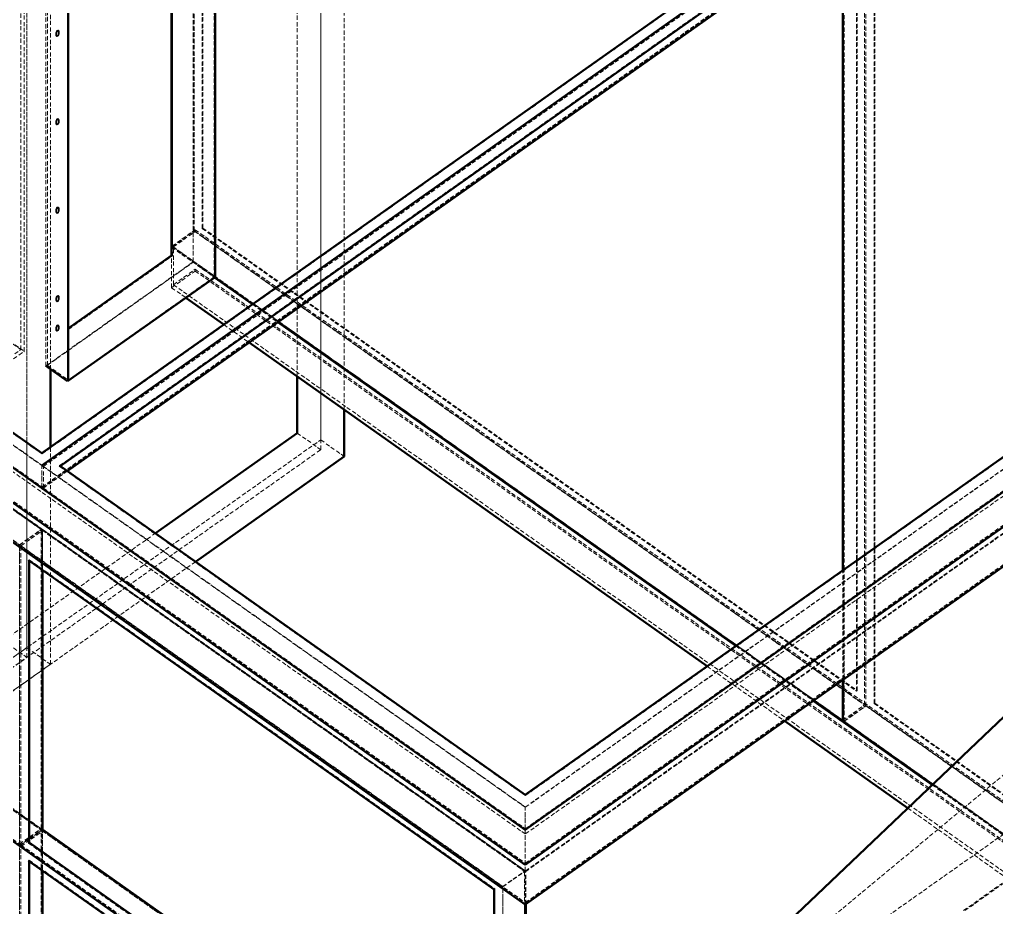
# Model space of a CAD drawing. Header units: millimetres. Extents: x 909 to 14018, y 345 to 10097.
# Drawn here: x 2348 to 3227, y 3002 to 3801 of the extents above; entities that cross this region are included whole.
import ezdxf

# ---------------------------------------------------------------- set-up
doc = ezdxf.new("R2010")
doc.units = ezdxf.units.MM
doc.linetypes.add('Hidden', pattern=[15, 5, -3, 5, -2])
for name, color, linetype, lineweight in [('Default', 7, 'Continuous', 50), ('Edges', 7, 'Hidden', 15), ('HiddenEdges', 2, 'Hidden', 15), ('HiddenSilhouettes', 2, 'Hidden', 15), ('Silhouettes', 7, 'Continuous', 50)]:
    doc.layers.add(name, color=color, linetype=linetype, lineweight=lineweight)

# ---------------------------------------------------------------- blocks, each defined once
blk = doc.blocks.new('Isometric')
at = {"layer": 'Edges'}
for points in [[(-629.3, 311.7), (1039.4, 1491.7)], [(-2319.3, 1424.8), (-70.7, -165.2)], [(-2319.3, 1377.4), (-70.7, -212.6)], [(-70.7, -165.2), (1753.6, 1124.8)], [(-70.7, -175.6), (1701.3, 1077.4)], [(-1456.6, 881.7), (-650.5, 311.7)], [(-618.9, 475.1), (-494.1, 563.3)], [(-495, 563.9), (-494.1, 563.3)], [(-469, 555.9), (-443.8, 538.1)], [(-443.8, 539.3), (-396.8, 506.1)], [(-618.9, 414.3), (-443.8, 538.1)], [(-344.4, 350.8), (-316.1, 330.8)], [(-70.2, -535.7), (696, 101)], [(275.9, 30.4), (310.3, 6.1)], [(-666, -136.6), (-649.7, -125.1)], [(-666.8, -141.2), (-666, -140.6)], [(-666.8, -141.2), (-108.2, -536.2)]]:
    blk.add_lwpolyline(points, dxfattribs=at)
for points in [[(-443.8, 538.1, 0), (-443.8, 1569.8, 0)], [(-469, 555.9, 0), (-469, 1552, 0)], [(-494.1, 563.3, 0), (-494.1, 1534.2, 0)], [(-619.7, 412.9, 0), (-619.7, 1445.4, 0)], [(-668.6, 339.4, 0), (-668.6, 1410.9, 0)], [(-2267, 1377.4, 0), (-70.7, -175.6, 0)], [(-70.7, -98.3, 0), (1619.3, 1096.7, 0)], [(-70.7, -212.6, 0), (1753.6, 1077.4, 0)], [(311.1, 186.7, 0), (311.1, 963.6, 0)], [(312, 187.3, 0), (312, 964.2, 0)], [(-618.9, 449.9, 0), (-469, 555.9, 0)], [(-443.8, 538.5, 0), (-397.4, 505.7, 0)], [(-366.9, 484.1, 0), (182.5, 95.7, 0)], [(-366.3, 484.6, 0), (183.1, 96.1, 0)], [(-316.1, 330.8, 0), (-316.1, 398.7, 0)], [(-486.3, 210.5, 0), (-316.1, 330.8, 0)], [(-650.5, 284.8, 0), (-650.5, 311.7, 0)], [(-650.5, 311.7, 0), (-70.7, -98.3, 0)], [(-677.4, -144.3, 0), (-677.4, 214.3, 0)], [(-666.8, -141.2, 0), (-666.8, 198.2, 0)], [(311.1, 3.8, 0), (311.1, 55.3, 0)], [(311.1, 4.7, 0), (311.1, 55.3, 0)], [(312, 4.9, 0), (312, 55.9, 0)], [(275.3, 30, 0), (418, -70.8, 0)], [(312, 4.9, 0), (418.5, -70.4, 0)], [(-70.7, -125.2, 0), (-70.7, -98.3, 0)], [(-677.4, -1834.3, 0), (-677.4, -144.3, 0)], [(-666.8, -1831.2, 0), (-666.8, -162.4, 0)], [(-70.7, -167.3, 0), (-70.7, -165.2, 0)], [(-70.7, -175.6, 0), (-70.7, -167.3, 0)], [(-97.6, -554.3, 0), (-97.6, -195.7, 0)], [(-70.7, -214.7, 0), (-70.7, -212.6, 0)]]:
    blk.add_polyline3d(points, dxfattribs=at)
at = {"layer": 'HiddenEdges'}
for points in [[(-668.6, 93.3), (-668.6, 2218.9)], [(-650.5, 325.8), (1018.2, 1505.8)], [(-650.5, 286), (1037.7, 1479.8)], [(-2262.7, 1375.3), (-70.7, -174.7)], [(-70.7, -98), (1617.6, 1095.8)], [(-70.7, -84.2), (1598.1, 1095.8)], [(-1454.9, 880.8), (-650.5, 312)], [(-1454.9, 854.8), (-650.5, 286)], [(-633.7, 831.4), (-633.5, 832.2)], [(-633.5, 832.2), (-633, 833.1)], [(-633.5, 832.2), (-632.7, 831.6)], [(-633, 833.1), (-632.3, 833.8)], [(-633, 833.1), (-632.2, 832.5)], [(-631.6, 834.1), (-630.7, 833.5)], [(-631.6, 834.1), (-631.1, 834)], [(-630.2, 833.4), (-630, 832.8)], [(-630, 829.3), (-630, 832.8)], [(-633.7, 831.4), (-633.7, 827.9)], [(-633.7, 827.9), (-633.5, 827.3)], [(-633, 827.1), (-632.2, 826.5)], [(-632.7, 826.7), (-632.2, 826.5)], [(-632.2, 826.5), (-631.4, 826.8)], [(-631.1, 829), (-630.2, 828.4)], [(-630.7, 827.5), (-630.2, 828.4)], [(-1455.8, 803.9), (-651.4, 235.1)], [(-1481.8, 785.5), (-677.4, 216.7)], [(-633, 727), (-632.3, 727.7)], [(-632.3, 727.7), (-631.4, 727.1)], [(-631.6, 728), (-630.7, 727.4)], [(-631.6, 728), (-631.1, 727.9)], [(-630.2, 727.3), (-630, 726.7)], [(-630, 723.2), (-630, 726.7)], [(-633.7, 725.3), (-633.5, 726.2)], [(-633.7, 725.3), (-633.7, 721.8)], [(-633.7, 721.8), (-633.5, 721.2)], [(-633.5, 726.2), (-632.7, 725.6)], [(-633, 721.1), (-632.2, 720.5)], [(-632.3, 721.4), (-631.4, 720.8)], [(-632.2, 720.5), (-631.4, 720.8)], [(-631.4, 720.8), (-630.7, 721.5)], [(-630.2, 722.3), (-630, 723.2)], [(-70.7, -536.2), (1697.1, 713.8)], [(-633, 621), (-632.3, 621.7)], [(-631.6, 622), (-630.7, 621.4)], [(-630.2, 621.2), (-630, 620.7)], [(-633.7, 619.3), (-633.5, 620.1)], [(-633.7, 619.3), (-633.7, 615.7)], [(-633.7, 615.7), (-633.5, 615.2)], [(-633.5, 620.1), (-632.7, 619.5)], [(-632.7, 614.6), (-632.2, 614.4)], [(-632.2, 614.4), (-631.4, 614.7)], [(-631.1, 616.9), (-630.2, 616.3)], [(-630.7, 615.4), (-630.2, 616.3)], [(-630.2, 616.3), (-630, 617.1)], [(-630, 617.1), (-630, 620.7)], [(-495, 574.7), (-468.1, 593.7)], [(-492.9, 574.1), (-466.7, 592.6)], [(-468.1, 593.3), (336.3, 24.5)], [(-466.7, 592.6), (2319.3, -1377.4)], [(-458.3, 596.2), (-457.5, 596.8)], [(-458.3, 596.2), (326.5, 41.2)], [(-495, 573.8), (-494.1, 574.4)], [(-494.1, 574.4), (312, 4.4)], [(-645.7, 431.3), (-469, 556.3)], [(-495, 525.2), (-466.7, 545.2)], [(-466.7, 545.2), (2319.3, -1424.8)], [(-631.6, 515.9), (-631.1, 515.8)], [(-633.7, 513.2), (-633.5, 514)], [(-633.7, 513.2), (-633.7, 509.7)], [(-633, 514.9), (-632.3, 515.6)], [(-632.7, 508.5), (-632.2, 508.3)], [(-632.3, 515.6), (-631.4, 515)], [(-632.3, 509.2), (-631.4, 508.6)], [(-632.2, 508.3), (-631.4, 508.6)], [(-631.4, 508.6), (-630.7, 509.3)], [(-630.2, 515.2), (-630, 514.6)], [(-630.2, 510.2), (-630, 511.1)], [(-630, 511.1), (-630, 514.6)], [(-397.4, 505.7), (-366.9, 484.1)], [(-396.8, 506.1), (-366.3, 484.6)], [(-631.6, 480.6), (-631.1, 480.4)], [(-633.7, 477.8), (-633.5, 478.7)], [(-633.7, 477.8), (-633.7, 474.3)], [(-633.7, 474.3), (-633.5, 473.7)], [(-633, 479.6), (-632.3, 480.3)], [(-633, 479.6), (-632.2, 479)], [(-633, 473.6), (-632.2, 473)], [(-632.2, 473), (-631.4, 473.3)], [(-631.4, 473.3), (-630.7, 474)], [(-631.1, 475.5), (-630.2, 474.9)], [(-630.2, 479.8), (-630, 479.2)], [(-630.2, 474.9), (-630, 475.7)], [(-630, 475.7), (-630, 479.2)], [(-644, 432.1), (-618.9, 449.9)], [(-1455.8, 444.4), (-649.7, -125.6)], [(-1455.8, 443.2), (-651.4, -125.6)], [(-1481.8, 424.8), (-677.4, -144)], [(-1384.2, -412.7), (-316.1, 342.6)], [(-648.8, 310.8), (-70.7, -98)], [(-629.3, 310.8), (-70.7, -84.2)], [(-648.8, 284.8), (-70.7, -124)], [(-650.5, 234.5), (-649.7, 235.1)], [(-650.5, 234.5), (-70.7, -175.5)], [(-649.7, 233.9), (-71.6, -174.9)], [(-677.4, 216.3), (-97.6, -193.7)], [(-675.7, 215.5), (-97.6, -193.3)], [(-666, 198.8), (-107.3, -196.2)], [(-696.9, 101.6), (-668.6, 81.6)], [(182.5, 95.7), (275.3, 30)], [(-724.8, 41.8), (-668.6, 81.6)], [(338, 23.7), (1144.1, -546.3)], [(347.8, 26.2), (1132.6, -528.8)], [(338, 23.3), (1142.4, -545.5)], [(312, 4.4), (1118.1, -565.6)], [(418, -70.8), (1228.6, -644.1)], [(418.5, -70.4), (1116.4, -563.9)], [(-650.5, -125.3), (-70.7, -535.3)], [(-650.5, -126.2), (-649.7, -125.6)], [(-675.7, -143.5), (-666, -136.6)], [(-675.7, -145.2), (-97.6, -554)], [(-97.6, -193.7), (-70.7, -174.7)], [(-97.6, -193.3), (-71.6, -174.9)], [(-70.7, -175.5), (-69.9, -174.9)], [(-108.2, -196.8), (-107.3, -196.2)]]:
    blk.add_lwpolyline(points, dxfattribs=at)
for points in [[(-316.1, 342.6, 0), (-316.1, 2468.1, 0)], [(-316.1, 398.7, 0), (-316.1, 2399.8, 0)], [(-468.1, 593.7, 0), (-468.1, 2283.7, 0)], [(-468.1, 593.3, 0), (-468.1, 2281.6, 0)], [(-494.1, 574.4, 0), (-494.1, 2264.4, 0)], [(-458.3, 596.2, 0), (-458.3, 2265, 0)], [(-469, 556.3, 0), (-469, 1970.5, 0)], [(-619.7, 475.7, 0), (-619.7, 1837.9, 0)], [(338, 23.3, 0), (338, 1711.6, 0)], [(327.4, 41.8, 0), (327.4, 1710.6, 0)], [(347.8, 26.2, 0), (347.8, 1695, 0)], [(-650.5, 312, 0), (1037.7, 1505.8, 0)], [(-70.7, -174.7, 0), (1697.1, 1075.3, 0)], [(-70.7, -124, 0), (1617.6, 1069.8, 0)], [(-1435.4, 880.8, 0), (-650.5, 325.8, 0)], [(-632.3, 833.8, 0), (-631.6, 834.1, 0)], [(-631.6, 828.1, 0), (-630.7, 827.5, 0)], [(-631.4, 826.8, 0), (-630.7, 827.5, 0)], [(-630.2, 828.4, 0), (-630, 829.3, 0)], [(-1456.6, 804.5, 0), (-650.5, 234.5, 0)], [(-633.5, 726.2, 0), (-633, 727, 0)], [(-632.3, 727.7, 0), (-631.6, 728, 0)], [(-632.7, 720.6, 0), (-632.2, 720.5, 0)], [(-630.7, 721.5, 0), (-630.2, 722.3, 0)], [(-632.3, 621.7, 0), (-631.6, 622, 0)], [(-631.6, 622, 0), (-631.1, 621.8, 0)], [(-633.5, 620.1, 0), (-633, 621, 0)], [(-631.4, 614.7, 0), (-630.7, 615.4, 0)], [(-494.1, 574.9, 0), (-468.1, 593.3, 0)], [(-468.1, 593.7, 0), (338, 23.7, 0)], [(-466.7, 592.6, 0), (-466.7, 594.7, 0)], [(-495, 574.7, 0), (-443.8, 538.5, 0)], [(-494.1, 574.9, 0), (-443.8, 539.3, 0)], [(-492.9, 574.1, 0), (2267, -1377.4, 0)], [(-492.9, 528.8, 0), (-492.9, 574.1, 0)], [(-469, 556.3, 0), (-442.9, 537.9, 0)], [(-466.7, 545.2, 0), (-466.7, 547.3, 0)], [(-632.3, 515.6, 0), (-631.6, 515.9, 0)], [(-633.7, 509.7, 0), (-633.5, 509.1, 0)], [(-633.5, 514, 0), (-633, 514.9, 0)], [(-630.7, 509.3, 0), (-630.2, 510.2, 0)], [(-632.3, 480.3, 0), (-631.6, 480.6, 0)], [(-633.5, 478.7, 0), (-633, 479.6, 0)], [(-632.7, 473.1, 0), (-632.2, 473, 0)], [(-630.7, 474, 0), (-630.2, 474.9, 0)], [(-691.6, 462, 0), (-676, 451, 0)], [(-689.4, 461.3, 0), (-671.8, 448.8, 0)], [(-1456.6, 444.7, 0), (-650.5, -125.3, 0)], [(-316.1, 342.6, 0), (-287.8, 322.6, 0)], [(-668.6, 81.6, 0), (-668.6, 339.4, 0)], [(-650.5, 325.8, 0), (-650.5, 326.7, 0)], [(-650.5, 286, 0), (-650.5, 312, 0)], [(-677.4, 216.7, 0), (-651.4, 235.1, 0)], [(-651.4, -123.9, 0), (-651.4, 235.1, 0)], [(-650.5, -125.3, 0), (-650.5, 235.3, 0)], [(-649.7, -125.6, 0), (-649.7, 235.1, 0)], [(-677.4, -142.3, 0), (-677.4, 216.7, 0)], [(-1263.9, -339.4, 0), (-486.3, 210.5, 0)], [(311.1, 55.3, 0), (311.1, 186.7, 0)], [(312, 55.9, 0), (312, 187.3, 0)], [(183.1, 96.1, 0), (275.9, 30.4, 0)], [(-1736.7, -661.9, 0), (-668.6, 93.3, 0)], [(-668.6, 93.3, 0), (-640.3, 73.3, 0)], [(311.1, 55.3, 0), (311.1, 84.8, 0)], [(347.8, 26.2, 0), (348.6, 26.8, 0)], [(312, 4.9, 0), (338, 23.3, 0)], [(-70.7, -84.2, 0), (-70.7, -83.3, 0)], [(-70.7, -124, 0), (-70.7, -98, 0)], [(-677.4, -144, 0), (-651.4, -125.6, 0)], [(-651.4, -1813.9, 0), (-651.4, -125.6, 0)], [(-649.7, -1815.6, 0), (-649.7, -125.6, 0)], [(-649.7, -126.8, 0), (-71.6, -535.6, 0)], [(-70.7, -174.7, 0), (-70.7, -125.2, 0)], [(-70.7, -167.3, 0), (-70.7, -130.3, 0)], [(-677.4, -1832.3, 0), (-677.4, -144, 0)], [(-666, -161.8, 0), (-107.3, -556.8, 0)], [(-71.6, -533.9, 0), (-71.6, -174.9, 0)], [(-107.3, -535.6, 0), (-107.3, -196.2, 0)], [(-97.6, -552.3, 0), (-97.6, -193.3, 0)], [(-97.6, -195.7, 0), (-97.6, -193.7, 0)]]:
    blk.add_polyline3d(points, dxfattribs=at)
at = {"layer": 'HiddenSilhouettes'}
for points in [[(-648.8, 310.8), (1039.4, 1504.6)], [(-2267, 1422.7), (-70.7, -130.3)], [(-70.7, -130.3), (1701.3, 1122.7)], [(-632.7, 831.6), (-632.2, 832.5)], [(-632.2, 832.5), (-631.4, 833.2)], [(-631.1, 834), (-630.2, 833.4)], [(-630.9, 829.9), (-630.9, 833.4)], [(-630.7, 833.5), (-630.2, 833.4)], [(-633.5, 827.3), (-632.7, 826.7)], [(-633.5, 827.3), (-633, 827.1)], [(-633, 827.1), (-632.3, 827.4)], [(-632.9, 830.8), (-632.7, 831.6)], [(-632.9, 827.3), (-632.9, 830.8)], [(-632.9, 827.3), (-632.7, 826.7)], [(-632.3, 827.4), (-631.6, 828.1)], [(-631.6, 828.1), (-631.1, 829)], [(-631.1, 829), (-630.9, 829.9)], [(-632.2, 726.4), (-631.4, 727.1)], [(-631.1, 727.9), (-630.2, 727.3)], [(-631.1, 727.9), (-630.9, 727.3)], [(-630.9, 723.8), (-630.9, 727.3)], [(-630.7, 727.4), (-630.2, 727.3)], [(-633.5, 721.2), (-633, 721.1)], [(-633.5, 721.2), (-632.7, 720.6)], [(-633, 721.1), (-632.3, 721.4)], [(-632.9, 721.2), (-632.9, 724.7)], [(-632.9, 721.2), (-632.7, 720.6)], [(-632.7, 725.6), (-632.2, 726.4)], [(-632.3, 721.4), (-631.6, 722.1)], [(-631.6, 722.1), (-631.1, 722.9)], [(-631.1, 621.8), (-630.9, 621.3)], [(-631.1, 621.8), (-630.2, 621.2)], [(-630.9, 617.7), (-630.9, 621.3)], [(-630.7, 621.4), (-630.2, 621.2)], [(-633.5, 615.2), (-632.7, 614.6)], [(-632.9, 618.7), (-632.7, 619.5)], [(-632.9, 615.1), (-632.9, 618.7)], [(-631.6, 616), (-631.1, 616.9)], [(-495, 574.7), (-466.7, 594.7)], [(-466.7, 594.7), (2289.6, -1354.3)], [(-495, 573.8), (-443.5, 537.5)], [(-466.7, 547.3), (2287.3, -1400.1)], [(-631.1, 515.8), (-630.2, 515.2)], [(-631.1, 515.8), (-630.9, 515.2)], [(-633, 508.9), (-632.3, 509.2)], [(-632.9, 512.6), (-632.7, 513.4)], [(-632.9, 509.1), (-632.9, 512.6)], [(-632.9, 509.1), (-632.7, 508.5)], [(-632.2, 514.3), (-631.4, 515)], [(-631.6, 509.9), (-631.1, 510.8)], [(-631.4, 515), (-630.7, 515.3)], [(-631.1, 510.8), (-630.9, 511.7)], [(-630.9, 511.7), (-630.9, 515.2)], [(-630.7, 515.3), (-630.2, 515.2)], [(-398, 505.3), (-367.5, 483.7)], [(-432.4, 480.9), (-401.9, 459.4)], [(-633.5, 473.7), (-632.7, 473.1)], [(-633.5, 473.7), (-633, 473.6)], [(-633, 473.6), (-632.3, 473.9)], [(-632.9, 477.2), (-632.7, 478.1)], [(-632.9, 473.7), (-632.9, 477.2)], [(-632.2, 479), (-631.4, 479.7)], [(-631.6, 474.6), (-631.1, 475.5)], [(-631.1, 480.4), (-630.2, 479.8)], [(-631.1, 480.4), (-630.9, 479.8)], [(-631.1, 475.5), (-630.9, 476.3)], [(-630.9, 476.3), (-630.9, 479.8)], [(-630.7, 480), (-630.2, 479.8)], [(-619.7, 475.7), (-618.9, 476.3)], [(-619.7, 475.7), (-618.9, 475.1)], [(-2086, -546), (-676, 451)], [(-696.9, 431.1), (-671.8, 448.8)], [(-1456.6, 443.8), (-650.5, -126.2)], [(-1481.8, 426.5), (-677.4, -142.3)], [(-644, 432.1), (-618.9, 414.3)], [(-648.8, 284.8), (-620.1, 305.1)], [(-629.3, 310.8), (-628.7, 311.2)], [(-677.4, 216.3), (-650.5, 235.3)], [(-650.5, 235.3), (-70.7, -174.7)], [(-675.7, 215.5), (-649.7, 233.9)], [(-1223.9, -339.4), (-466.3, 196.4)], [(-666.8, 198.2), (-666, 198.8)], [(181.9, 95.3), (274.7, 29.6)], [(-724.8, 13.6), (-640.3, 73.3)], [(147.5, 70.9), (240.3, 5.3)], [(326.5, 41.2), (327.4, 41.8)], [(311.1, 4.7), (338, 23.7)], [(311.1, 3.8), (312, 4.4)], [(417.4, -71.3), (1117.2, -566.2)], [(388.1, -99.2), (1228.6, -693.6)], [(-677.4, -144.3), (-650.5, -125.3)], [(-650.5, -126.2), (-70.7, -536.2)], [(-649.7, -125.6), (-69.9, -535.6)], [(-666.8, -162.4), (-666, -161.8)], [(456.7, -222.2), (501.7, -190.4)]]:
    blk.add_lwpolyline(points, dxfattribs=at)
for points in [[(-287.8, 378.7, 0), (-287.8, 2448.1, 0)], [(-344.4, 418.7, 0), (-344.4, 2419.8, 0)], [(-457.5, 596.8, 0), (-457.5, 2265.6, 0)], [(-676, 451, 0), (-676, 1860.9, 0)], [(-671.8, 448.8, 0), (-671.8, 1863.1, 0)], [(-645.7, 431.3, 0), (-645.7, 1845.5, 0)], [(-644, 432.1, 0), (-644, 1844.7, 0)], [(-640.3, 427.4, 0), (-640.3, 1847.3, 0)], [(336.3, 24.5, 0), (336.3, 1712.8, 0)], [(326.5, 41.2, 0), (326.5, 1710, 0)], [(348.6, 26.8, 0), (348.6, 1695.6, 0)], [(-650.5, 284.8, 0), (1039.4, 1479.8, 0)], [(-631.4, 833.2, 0), (-630.7, 833.5, 0)], [(-631.1, 834, 0), (-630.9, 833.4, 0)], [(-1456.6, 805.3, 0), (-650.5, 235.3, 0)], [(-1455.8, 805.1, 0), (-649.7, 235.1, 0)], [(-631.4, 727.1, 0), (-630.7, 727.4, 0)], [(-632.9, 724.7, 0), (-632.7, 725.6, 0)], [(-631.1, 722.9, 0), (-630.9, 723.8, 0)], [(-631.4, 621.1, 0), (-630.7, 621.4, 0)], [(-633.5, 615.2, 0), (-633, 615, 0)], [(-633, 615, 0), (-632.3, 615.3, 0)], [(-632.9, 615.1, 0), (-632.7, 614.6, 0)], [(-632.7, 619.5, 0), (-632.2, 620.4, 0)], [(-632.3, 615.3, 0), (-631.6, 616, 0)], [(-632.2, 620.4, 0), (-631.4, 621.1, 0)], [(-631.1, 616.9, 0), (-630.9, 617.7, 0)], [(-457.5, 596.8, 0), (327.4, 41.8, 0)], [(-495, 525.2, 0), (-495, 574.7, 0)], [(-492.9, 528.8, 0), (-466.7, 547.3, 0)], [(-492.9, 528.8, 0), (2267, -1422.7, 0)], [(-495, 525.2, 0), (-477.9, 513.1, 0)], [(-633.5, 509.1, 0), (-633, 508.9, 0)], [(-633.5, 509.1, 0), (-632.7, 508.5, 0)], [(-632.7, 513.4, 0), (-632.2, 514.3, 0)], [(-632.3, 509.2, 0), (-631.6, 509.9, 0)], [(-632.9, 473.7, 0), (-632.7, 473.1, 0)], [(-632.7, 478.1, 0), (-632.2, 479, 0)], [(-632.3, 473.9, 0), (-631.6, 474.6, 0)], [(-631.4, 479.7, 0), (-630.7, 480, 0)], [(-640.3, 73.3, 0), (-640.3, 333.9, 0)], [(-648.8, 284.8, 0), (-648.8, 310.8, 0)], [(-629.3, 310.8, 0), (-629.3, 311.7, 0)], [(-650.5, -126.2, 0), (-650.5, 234.5, 0)], [(-649.7, 235.1, 0), (-69.9, -174.9, 0)], [(-1320.4, -339.4, 0), (-514.5, 230.5, 0)], [(-649.7, 186.1, 0), (-649.7, 233.9, 0)], [(-675.7, -143.5, 0), (-675.7, 215.5, 0)], [(-666, 197.6, 0), (-666, 198.8, 0)], [(310.3, 54.7, 0), (310.3, 186.1, 0)], [(312, 4.4, 0), (312, 84.8, 0)], [(310.3, 6.1, 0), (336.3, 24.5, 0)], [(348.6, 26.8, 0), (1133.5, -528.2, 0)], [(-688, -98, 0), (-651.4, -123.9, 0)], [(-677.4, -142.3, 0), (-651.4, -123.9, 0)], [(-675.7, -145.2, 0), (-649.7, -126.8, 0)], [(-650.5, -1815.3, 0), (-650.5, -125.3, 0)], [(-649.7, -174.5, 0), (-649.7, -126.8, 0)], [(-675.7, -143.5, 0), (-97.6, -552.3, 0)], [(-675.7, -1833.5, 0), (-675.7, -145.2, 0)], [(-666, -163, 0), (-666, -161.8, 0)], [(-70.7, -214.7, 0), (-70.7, -174.7, 0)], [(-69.9, -214.1, 0), (-69.9, -174.9, 0)], [(455, -222.2, 0), (501.7, -189.2, 0)]]:
    blk.add_polyline3d(points, dxfattribs=at)
at = {"layer": 'Silhouettes'}
for points in [[(-650.5, 326.7), (1018.2, 1506.7)], [(-2262.7, 1424.8), (-70.7, -125.2)], [(-70.7, -83.3), (1598.1, 1096.7)], [(-618.9, 476.3), (-495, 563.9)], [(-367.5, 483.7), (181.9, 95.3)], [(-1483.5, 425.7), (-677.4, -144.3)], [(-650.5, 284.8), (-607.7, 254.5)], [(-666.8, 198.2), (-108.2, -196.8)], [(311.1, 3.8), (417.4, -71.3)], [(-649.7, -125.1), (-108.2, -508)], [(-677.4, -144.3), (-97.6, -554.3)], [(-666.8, -162.4), (-108.2, -557.4)]]:
    blk.add_lwpolyline(points, dxfattribs=at)
for points in [[(-442.9, 537.9, 0), (-442.9, 1570.4, 0)], [(-495, 563.9, 0), (-495, 1533.6, 0)], [(-650.5, 311.7, 0), (1039.4, 1506.7, 0)], [(-628.7, 311.2, 0), (1039.4, 1490.8, 0)], [(-620.1, 305.1, 0), (1039.4, 1478.6, 0)], [(-618.9, 414.3, 0), (-618.9, 1446, 0)], [(-2319.3, 1422.7, 0), (-70.7, -167.3, 0)], [(-2319.3, 1375.3, 0), (-70.7, -214.7, 0)], [(-70.7, -125.2, 0), (1697.1, 1124.8, 0)], [(-70.7, -167.3, 0), (1753.6, 1122.7, 0)], [(-70.7, -214.7, 0), (1753.6, 1075.3, 0)], [(310.3, 186.1, 0), (310.3, 963, 0)], [(-1435.4, 881.7, 0), (-650.5, 326.7, 0)], [(-619.7, 412.9, 0), (-442.9, 537.9, 0)], [(-443.5, 537.5, 0), (-398, 505.3, 0)], [(-477.9, 513.1, 0), (-432.4, 480.9, 0)], [(-401.9, 459.4, 0), (147.5, 70.9, 0)], [(-645.7, 431.3, 0), (-619.7, 412.9, 0)], [(-640.3, 333.9, 0), (-640.3, 427.4, 0)], [(-344.4, 350.8, 0), (-344.4, 418.7, 0)], [(-287.8, 322.6, 0), (-287.8, 378.7, 0)], [(-514.5, 230.5, 0), (-344.4, 350.8, 0)], [(-466.3, 196.4, 0), (-287.8, 322.6, 0)], [(-629.3, 311.7, 0), (-70.7, -83.3, 0)], [(-70.2, -535.7, 0), (786.8, 280.4, 0)], [(-666, -140.6, 0), (-666, 197.6, 0)], [(-649.7, -125.1, 0), (-649.7, 186.1, 0)], [(310.3, 6.1, 0), (310.3, 54.7, 0)], [(274.7, 29.6, 0), (311.1, 3.8, 0)], [(240.3, 5.3, 0), (388.1, -99.2, 0)], [(311.1, 4.7, 0), (317.8, 0, 0)], [(-666, -140.6, 0), (-108.2, -535, 0)], [(-666, -1830.6, 0), (-666, -163, 0)], [(-649.7, -1815.1, 0), (-649.7, -174.5, 0)], [(-108.2, -536.2, 0), (-108.2, -196.8, 0)], [(-70.7, -535.3, 0), (-70.7, -214.7, 0)], [(-69.9, -535.4, 0), (-69.9, -214.1, 0)]]:
    blk.add_polyline3d(points, dxfattribs=at)
blk.add_polyline3d([(-618.9, 475.1, 0)], close=True, dxfattribs=at)

msp = doc.modelspace()

# ---------------------------------------------------------------- block references
at = {"layer": 'Default', "xscale": 0.75, "yscale": 0.75, "zscale": 0.75}
msp.add_blockref('Isometric', (2856.5, 3166), dxfattribs=at)

doc.saveas('drawing.dxf')
